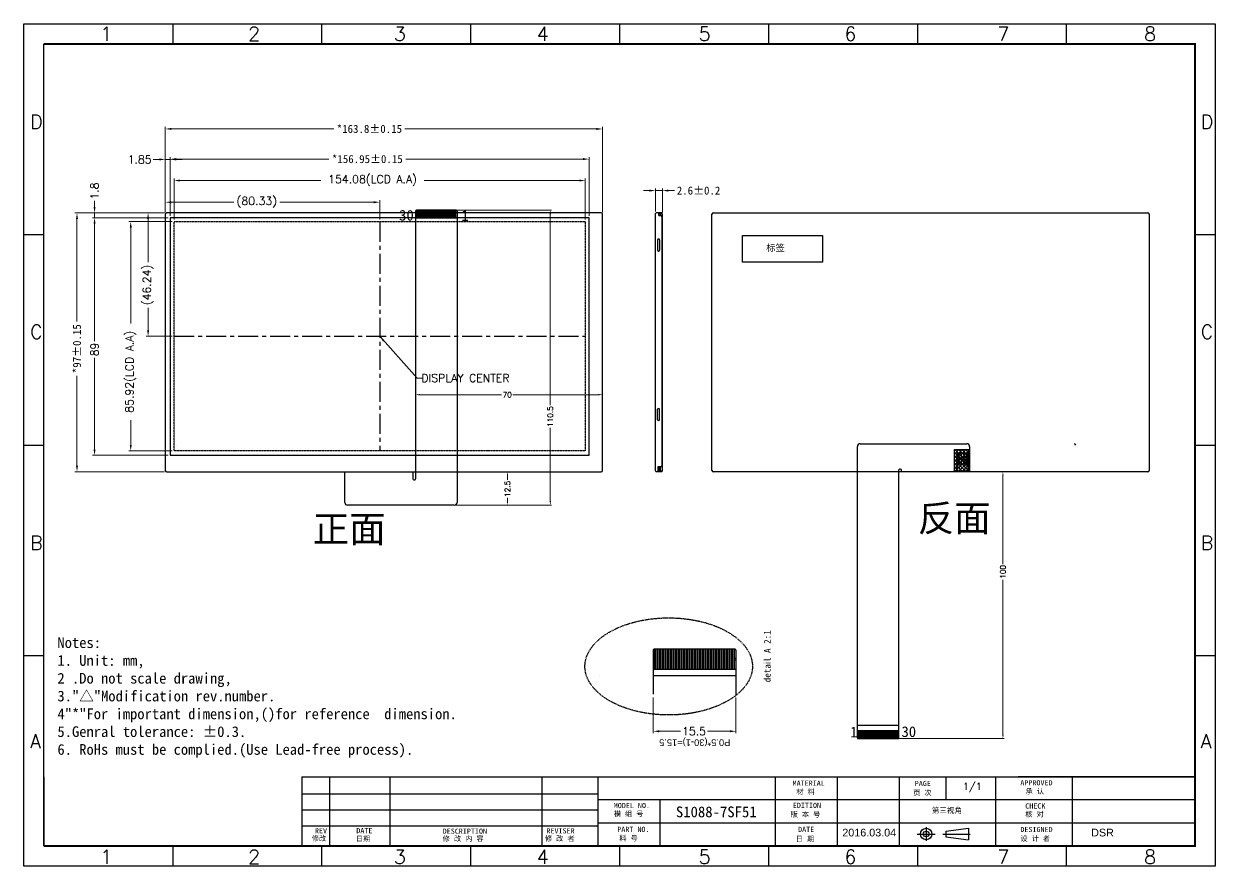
# Model space of a CAD drawing. Header units: millimetres. Extents: x 675 to 1122, y 2225 to 2541.
import ezdxf

# ---------------------------------------------------------------- set-up
doc = ezdxf.new("R2010")
doc.units = ezdxf.units.MM
doc.header["$LTSCALE"] = 0.2
doc.linetypes.add('CENTER', pattern=[2, 1.25, -0.25, 0.25, -0.25])
doc.linetypes.add('DASHED', pattern=[0.75, 0.5, -0.25])
doc.layers.get('0').update_dxf_attribs({"color": 151})
for name, color, linetype in [('DIM', 4, 'Continuous'), ('FPC', 30, 'Continuous'), ('FPC_TOPSOLDER', 42, 'Continuous'), ('LCD', 6, 'Continuous'), ('TK', 7, 'Continuous'), ('上铁框', 201, 'Continuous'), ('下铁框', 171, 'Continuous')]:
    doc.layers.add(name, color=color, linetype=linetype)
doc.styles.add('ROMANC', font='romanc.shx', dxfattribs={"bigfont": 'gbcbig.shx'})
doc.styles.get("Standard").update_dxf_attribs({"font": 'txt', "bigfont": 'gbcbig.shx'})
doc.styles.add('宋体', font='NSimSun.ttf')
doc.dimstyles.new('B', dxfattribs={"dimtxt": 2, "dimasz": 1.5, "dimexe": 0.5, "dimexo": 0.5, "dimgap": 0.5, "dimtad": 0, "dimzin": 9, "dimdsep": 46, "dimtxsty": 'ROMANC', "dimcen": -2.5, "dimclrd": 8, "dimclre": 8, "dimclrt": 256, "dimazin": 0, "dimtfac": 1, "dimtmove": 0, "dimatfit": 3, "dimfxl": 1, "dimlwd": 9, "dimlwe": 9, "dimarcsym": 0})
doc.dimstyles.new('B1.5', dxfattribs={"dimscale": 1.5, "dimtxt": 2, "dimasz": 1.5, "dimexe": 0.5, "dimexo": 0.5, "dimgap": 0.5, "dimtad": 0, "dimzin": 9, "dimdsep": 46, "dimtxsty": 'ROMANC', "dimcen": 0, "dimclrd": 9, "dimclre": 9, "dimclrt": 256, "dimazin": 2, "dimtfac": 1, "dimtmove": 0, "dimatfit": 3, "dimfxl": 1, "dimlwd": 9, "dimlwe": 9, "dimarcsym": 0})

# ---------------------------------------------------------------- blocks, each defined once
blk = doc.blocks.new('*D1')
at = {"layer": 'Defpoints', "color": 0}
for p in [(892.07, 2501.56), (728.27, 2469.6), (892.07, 2469.6)]:
    blk.add_point(p, dxfattribs=at)
at = {"layer": 'DIM', "color": 9, "lineweight": 9}
for p, q in [((728.27, 2470.35), (728.27, 2502.31)), ((730.52, 2501.56), (791.4, 2501.56)), ((889.82, 2501.56), (818.08, 2501.56)), ((892.07, 2470.35), (892.07, 2502.31))]:
    blk.add_line(p, q, dxfattribs=at)
at = {"layer": 'DIM', "color": 9}
for points in [[(730.52, 2501.93), (730.52, 2501.18), (728.27, 2501.56)], [(889.82, 2501.93), (889.82, 2501.18), (892.07, 2501.56)]]:
    blk.add_solid(points, dxfattribs=at)
at = {"layer": 'DIM', "insert": (804.74, 2501.56), "char_height": 3, "attachment_point": 5, "style": '宋体'}
blk.add_mtext('*163.8±0.15', dxfattribs=at)
blk = doc.blocks.new('*D2')
at = {"layer": 'Defpoints', "color": 0}
for p in [(728.77, 2470.1), (695.18, 2373.1), (728.77, 2373.1)]:
    blk.add_point(p, dxfattribs=at)
at = {"layer": 'DIM', "color": 9, "lineweight": 9}
for p, q in [((728.02, 2470.1), (694.43, 2470.1)), ((695.18, 2467.85), (695.18, 2429.36)), ((695.18, 2375.35), (695.18, 2409.08)), ((728.02, 2373.1), (694.43, 2373.1))]:
    blk.add_line(p, q, dxfattribs=at)
at = {"layer": 'DIM', "color": 9}
for points in [[(694.81, 2467.85), (695.56, 2467.85), (695.18, 2470.1)], [(694.81, 2375.35), (695.56, 2375.35), (695.18, 2373.1)]]:
    blk.add_solid(points, dxfattribs=at)
at = {"layer": 'DIM', "insert": (695.18, 2419.22), "char_height": 3, "attachment_point": 5, "rotation": 90, "style": '宋体'}
blk.add_mtext('*97±0.15', dxfattribs=at)
blk = doc.blocks.new('*D3')
at = {"layer": 'Defpoints', "color": 0}
for p in [(887.07, 2490.26), (730.12, 2468.3), (887.07, 2468.3)]:
    blk.add_point(p, dxfattribs=at)
at = {"layer": 'DIM', "color": 9, "lineweight": 9}
for p, q in [((730.12, 2469.05), (730.12, 2491.01)), ((887.07, 2469.05), (887.07, 2491.01)), ((732.37, 2490.26), (789.57, 2490.26)), ((884.82, 2490.26), (818.38, 2490.26))]:
    blk.add_line(p, q, dxfattribs=at)
at = {"layer": 'DIM', "color": 9}
for points in [[(732.37, 2490.64), (732.37, 2489.89), (730.12, 2490.26)], [(884.82, 2490.64), (884.82, 2489.89), (887.07, 2490.26)]]:
    blk.add_solid(points, dxfattribs=at)
at = {"layer": 'DIM', "insert": (803.97, 2490.26), "char_height": 3, "attachment_point": 5, "style": '宋体'}
blk.add_mtext('*156.95±0.15', dxfattribs=at)
blk = doc.blocks.new('*D4')
at = {"layer": 'Defpoints', "color": 0}
for p in [(885.64, 2482.24), (731.56, 2466.82), (885.64, 2466.82)]:
    blk.add_point(p, dxfattribs=at)
at = {"layer": 'DIM', "color": 9, "lineweight": 9}
for p, q in [((731.56, 2467.57), (731.56, 2482.99)), ((733.81, 2482.24), (786.61, 2482.24)), ((883.39, 2482.24), (825.25, 2482.24)), ((885.64, 2467.57), (885.64, 2482.99))]:
    blk.add_line(p, q, dxfattribs=at)
at = {"layer": 'DIM', "color": 9}
for points in [[(733.81, 2482.61), (733.81, 2481.86), (731.56, 2482.24)], [(883.39, 2482.61), (883.39, 2481.86), (885.64, 2482.24)]]:
    blk.add_solid(points, dxfattribs=at)
at = {"layer": 'DIM', "insert": (805.93, 2482.24), "char_height": 3, "attachment_point": 5, "style": 'ROMANC'}
blk.add_mtext('154.08(LCD A.A)', dxfattribs=at)
blk = doc.blocks.new('*D5')
at = {"layer": 'Defpoints', "color": 0}
for p in [(731.56, 2466.82), (715.32, 2380.9), (731.56, 2380.9)]:
    blk.add_point(p, dxfattribs=at)
at = {"layer": 'DIM', "color": 9, "lineweight": 9}
for p, q in [((730.81, 2466.82), (714.57, 2466.82)), ((715.32, 2464.57), (715.32, 2428.68)), ((715.32, 2383.15), (715.32, 2392.47)), ((730.81, 2380.9), (714.57, 2380.9))]:
    blk.add_line(p, q, dxfattribs=at)
at = {"layer": 'DIM', "color": 9}
for points in [[(714.95, 2464.57), (715.7, 2464.57), (715.32, 2466.82)], [(714.95, 2383.15), (715.7, 2383.15), (715.32, 2380.9)]]:
    blk.add_solid(points, dxfattribs=at)
at = {"layer": 'DIM', "insert": (715.32, 2410.58), "char_height": 3, "attachment_point": 5, "rotation": 90, "style": 'ROMANC'}
blk.add_mtext('85.92(LCD A.A)', dxfattribs=at)
blk = doc.blocks.new('*D6')
at = {"layer": 'Defpoints', "color": 0}
for p in [(728.27, 2490.13), (728.27, 2469.6), (730.12, 2468.3)]:
    blk.add_point(p, dxfattribs=at)
at = {"layer": 'DIM', "color": 9, "lineweight": 9}
for p, q in [((726.02, 2490.13), (723.77, 2490.13)), ((728.27, 2470.35), (728.27, 2490.88)), ((730.12, 2490.13), (728.27, 2490.13)), ((730.12, 2469.05), (730.12, 2490.88)), ((732.37, 2490.13), (734.62, 2490.13))]:
    blk.add_line(p, q, dxfattribs=at)
at = {"layer": 'DIM', "color": 9}
for points in [[(726.02, 2490.51), (726.02, 2489.76), (728.27, 2490.13)], [(732.37, 2490.51), (732.37, 2489.76), (730.12, 2490.13)]]:
    blk.add_solid(points, dxfattribs=at)
at = {"layer": 'DIM', "insert": (718.66, 2490.13), "char_height": 3, "attachment_point": 5, "style": 'ROMANC'}
blk.add_mtext('1.85', dxfattribs=at)
blk = doc.blocks.new('*D7')
at = {"layer": 'Defpoints', "color": 0}
for p in [(730.12, 2468.3), (701.76, 2379.3), (730.12, 2379.3)]:
    blk.add_point(p, dxfattribs=at)
at = {"layer": 'DIM', "color": 9, "lineweight": 9}
for p, q in [((729.37, 2468.3), (701.01, 2468.3)), ((701.76, 2466.05), (701.76, 2422.09)), ((701.76, 2381.55), (701.76, 2415.74)), ((729.37, 2379.3), (701.01, 2379.3))]:
    blk.add_line(p, q, dxfattribs=at)
at = {"layer": 'DIM', "color": 9}
for points in [[(701.38, 2466.05), (702.13, 2466.05), (701.76, 2468.3)], [(701.38, 2381.55), (702.13, 2381.55), (701.76, 2379.3)]]:
    blk.add_solid(points, dxfattribs=at)
at = {"layer": 'DIM', "insert": (701.76, 2418.92), "char_height": 3, "attachment_point": 5, "rotation": 90, "style": 'ROMANC'}
blk.add_mtext('89', dxfattribs=at)
blk = doc.blocks.new('*D8')
at = {"layer": 'Defpoints', "color": 0}
for p in [(701.76, 2470.1), (728.77, 2470.1), (730.12, 2468.3)]:
    blk.add_point(p, dxfattribs=at)
at = {"layer": 'DIM', "color": 9, "lineweight": 9}
for p, q in [((701.76, 2472.35), (701.76, 2474.6)), ((728.02, 2470.1), (701.01, 2470.1)), ((701.76, 2468.3), (701.76, 2470.1)), ((729.37, 2468.3), (701.01, 2468.3)), ((701.76, 2466.05), (701.76, 2463.8))]:
    blk.add_line(p, q, dxfattribs=at)
at = {"layer": 'DIM', "color": 9}
for points in [[(701.39, 2472.35), (702.14, 2472.35), (701.76, 2470.1)], [(701.39, 2466.05), (702.14, 2466.05), (701.76, 2468.3)]]:
    blk.add_solid(points, dxfattribs=at)
at = {"layer": 'DIM', "insert": (701.76, 2478.28), "char_height": 3, "attachment_point": 5, "rotation": 90, "style": 'ROMANC'}
blk.add_mtext('1.8', dxfattribs=at)
blk = doc.blocks.new('*D9')
at = {"layer": 'Defpoints', "color": 0}
for p in [(728.27, 2474.1), (728.27, 2469.6), (808.6, 2466.82)]:
    blk.add_point(p, dxfattribs=at)
at = {"layer": 'DIM', "color": 9, "lineweight": 9}
for p, q in [((728.27, 2470.35), (728.27, 2474.85)), ((730.52, 2474.1), (753.95, 2474.1)), ((806.35, 2474.1), (771.16, 2474.1)), ((808.6, 2467.57), (808.6, 2474.85))]:
    blk.add_line(p, q, dxfattribs=at)
at = {"layer": 'DIM', "color": 9}
for points in [[(730.52, 2474.47), (730.52, 2473.72), (728.27, 2474.1)], [(806.35, 2474.47), (806.35, 2473.72), (808.6, 2474.1)]]:
    blk.add_solid(points, dxfattribs=at)
at = {"layer": 'DIM', "insert": (762.56, 2474.1), "char_height": 3, "attachment_point": 5, "style": 'ROMANC'}
blk.add_mtext('(80.33)', dxfattribs=at)
blk = doc.blocks.new('*D10')
at = {"layer": 'Defpoints', "color": 0}
for p in [(721.82, 2470.1), (728.77, 2470.1), (731.56, 2423.86)]:
    blk.add_point(p, dxfattribs=at)
at = {"layer": 'DIM', "color": 9, "lineweight": 9}
for p, q in [((728.02, 2470.1), (721.07, 2470.1)), ((721.82, 2467.85), (721.82, 2451.69)), ((721.82, 2426.11), (721.82, 2434.48)), ((730.81, 2423.86), (721.07, 2423.86))]:
    blk.add_line(p, q, dxfattribs=at)
at = {"layer": 'DIM', "color": 9}
for points in [[(721.45, 2467.85), (722.2, 2467.85), (721.82, 2470.1)], [(721.45, 2426.11), (722.2, 2426.11), (721.82, 2423.86)]]:
    blk.add_solid(points, dxfattribs=at)
at = {"layer": 'DIM', "insert": (721.82, 2443.08), "char_height": 3, "attachment_point": 5, "rotation": 90, "style": 'ROMANC'}
blk.add_mtext('(46.24)', dxfattribs=at)
blk = doc.blocks.new('*D11')
at = {"layer": 'Defpoints', "color": 0}
for p in [(911.1, 2289.32), (942.1, 2289.32), (911.1, 2275.86)]:
    blk.add_point(p, dxfattribs=at)
at = {"layer": 'DIM', "color": 9, "lineweight": 9}
for p, q in [((911.1, 2288.57), (911.1, 2275.11)), ((942.1, 2288.57), (942.1, 2275.11)), ((913.35, 2275.86), (921.28, 2275.86)), ((939.85, 2275.86), (931.49, 2275.86))]:
    blk.add_line(p, q, dxfattribs=at)
at = {"layer": 'DIM', "color": 9}
for points in [[(913.35, 2276.23), (913.35, 2275.48), (911.1, 2275.86)], [(939.85, 2276.23), (939.85, 2275.48), (942.1, 2275.86)]]:
    blk.add_solid(points, dxfattribs=at)
at = {"layer": 'DIM', "insert": (926.38, 2275.86), "char_height": 3, "attachment_point": 5, "style": 'ROMANC'}
blk.add_mtext('15.5', dxfattribs=at)
blk = doc.blocks.new('*D12')
at = {"layer": 'Defpoints', "color": 0}
for p in [(914.54, 2478.46), (911.94, 2469.85), (914.54, 2469.49)]:
    blk.add_point(p, dxfattribs=at)
at = {"layer": 'DIM', "color": 9, "lineweight": 9}
for p, q in [((909.69, 2478.46), (907.44, 2478.46)), ((911.94, 2470.6), (911.94, 2479.21)), ((911.94, 2478.46), (914.54, 2478.46)), ((914.54, 2470.24), (914.54, 2479.21)), ((916.79, 2478.46), (919.04, 2478.46))]:
    blk.add_line(p, q, dxfattribs=at)
at = {"layer": 'DIM', "color": 9}
for points in [[(909.69, 2478.83), (909.69, 2478.08), (911.94, 2478.46)], [(916.79, 2478.83), (916.79, 2478.08), (914.54, 2478.46)]]:
    blk.add_solid(points, dxfattribs=at)
at = {"layer": 'DIM', "insert": (928.08, 2478.46), "char_height": 3, "attachment_point": 5, "style": '宋体'}
blk.add_mtext('2.6±0.2', dxfattribs=at)
blk = doc.blocks.new('*D13')
at = {"layer": 'Defpoints', "color": 0}
for p in [(1042.13, 2373.1), (1045.2, 2373.1), (999.51, 2273.1)]:
    blk.add_point(p, dxfattribs=at)
at = {"layer": 'DIM', "color": 8, "lineweight": 9}
for p, q in [((1044.7, 2373.1), (1041.63, 2373.1)), ((1042.13, 2371.6), (1042.13, 2338.51)), ((1042.13, 2274.6), (1042.13, 2332.66)), ((1000.01, 2273.1), (1042.63, 2273.1))]:
    blk.add_line(p, q, dxfattribs=at)
at = {"layer": 'DIM', "color": 8}
for points in [[(1041.88, 2371.6), (1042.38, 2371.6), (1042.13, 2373.1)], [(1041.88, 2274.6), (1042.38, 2274.6), (1042.13, 2273.1)]]:
    blk.add_solid(points, dxfattribs=at)
at = {"layer": 'DIM', "insert": (1042.13, 2335.58), "char_height": 2, "attachment_point": 5, "rotation": 90, "style": 'ROMANC'}
blk.add_mtext('100', dxfattribs=at)
blk = doc.blocks.new('*D14')
at = {"layer": 'Defpoints', "color": 0}
for p in [(837.17, 2471.1), (833, 2360.6), (872.53, 2360.6)]:
    blk.add_point(p, dxfattribs=at)
at = {"layer": 'DIM', "color": 8, "lineweight": 9}
for p, q in [((837.67, 2471.1), (873.03, 2471.1)), ((872.53, 2469.6), (872.53, 2398.01)), ((872.53, 2362.1), (872.53, 2389.58)), ((833.5, 2360.6), (873.03, 2360.6))]:
    blk.add_line(p, q, dxfattribs=at)
at = {"layer": 'DIM', "color": 8}
for points in [[(872.28, 2469.6), (872.78, 2469.6), (872.53, 2471.1)], [(872.28, 2362.1), (872.78, 2362.1), (872.53, 2360.6)]]:
    blk.add_solid(points, dxfattribs=at)
at = {"layer": 'DIM', "insert": (872.53, 2393.79), "char_height": 2, "attachment_point": 5, "rotation": 90, "style": 'ROMANC'}
blk.add_mtext('110.5', dxfattribs=at)
blk = doc.blocks.new('*D15')
at = {"layer": 'Defpoints', "color": 0}
for p in [(850.27, 2373.1), (850.27, 2360.6), (856.48, 2360.6)]:
    blk.add_point(p, dxfattribs=at)
at = {"layer": 'DIM', "color": 8, "lineweight": 9}
for p, q in [((850.77, 2373.1), (856.98, 2373.1)), ((856.48, 2371.6), (856.48, 2370.11)), ((856.48, 2362.1), (856.48, 2363.3)), ((850.77, 2360.6), (856.98, 2360.6))]:
    blk.add_line(p, q, dxfattribs=at)
at = {"layer": 'DIM', "color": 8}
for points in [[(856.23, 2371.6), (856.73, 2371.6), (856.48, 2373.1)], [(856.23, 2362.1), (856.73, 2362.1), (856.48, 2360.6)]]:
    blk.add_solid(points, dxfattribs=at)
at = {"layer": 'DIM', "insert": (856.48, 2366.7), "char_height": 2, "attachment_point": 5, "rotation": 90, "style": 'ROMANC'}
blk.add_mtext('12.5', dxfattribs=at)
blk = doc.blocks.new('*D16')
at = {"layer": 'Defpoints', "color": 0}
for p in [(892.07, 2401.98), (892.07, 2395.47), (822.07, 2388.45)]:
    blk.add_point(p, dxfattribs=at)
at = {"layer": 'DIM', "color": 8, "lineweight": 9}
for p, q in [((822.07, 2388.95), (822.07, 2402.48)), ((823.57, 2401.98), (854.29, 2401.98)), ((890.57, 2401.98), (858.53, 2401.98)), ((892.07, 2395.97), (892.07, 2402.48))]:
    blk.add_line(p, q, dxfattribs=at)
at = {"layer": 'DIM', "color": 8}
for points in [[(823.57, 2402.23), (823.57, 2401.73), (822.07, 2401.98)], [(890.57, 2402.23), (890.57, 2401.73), (892.07, 2401.98)]]:
    blk.add_solid(points, dxfattribs=at)
at = {"layer": 'DIM', "insert": (856.41, 2401.98), "char_height": 2, "attachment_point": 5, "style": 'ROMANC'}
blk.add_mtext('70', dxfattribs=at)

msp = doc.modelspace()

# ---------------------------------------------------------------- hatches: boundary and pattern name
at = {"layer": 'FPC'}
h = msp.add_hatch(dxfattribs=at)
h.set_pattern_fill('ANSI37', color=0, scale=0.3, style=0)
h.set_pattern_definition([(315, (-6375.7687, -3107.1453), (-0.67351921, -0.67351921), []), (225, (-6375.7687, -3107.1453), (-0.67351921, 0.67351921), [])])
h.paths.add_polyline_path([(1023.805, 2373.343), (1029.626, 2373.343), (1029.626, 2381.343), (1023.805, 2381.343)])

# ---------------------------------------------------------------- linework, layer by layer
at = {"color": 1, "linetype": 'CENTER', "ltscale": 30}
for p, q in [((808.596, 2466.819), (808.596, 2380.899)), ((731.556, 2423.859), (885.636, 2423.859))]:
    msp.add_line(p, q, dxfattribs=at)
at = {"color": 0}
for p, q in [((944.576, 2461.678), (974.576, 2461.678)), ((944.576, 2451.678), (944.576, 2461.678)), ((974.576, 2461.678), (974.576, 2451.678)), ((974.576, 2451.678), (944.576, 2451.678))]:
    msp.add_line(p, q, dxfattribs=at)
at = {"color": 5, "linetype": 'DASHED'}
msp.add_lwpolyline([(731.556, 2466.819), (885.636, 2466.819), (885.636, 2380.899), (731.556, 2380.899)], close=True, dxfattribs=at)
at = {"layer": 'DIM', "color": 5}
for centre, start, end in [((821.371, 2370.399), 180, 270), ((821.771, 2370.399), 270, 360)]:
    msp.add_arc(centre, 0.3, start, end, dxfattribs=at)
at = {"layer": 'FPC', "color": 0}
for p, q in [((822.071, 2470.799), (822.071, 2370.399)), ((837.271, 2471.099), (822.371, 2471.099)), ((822.471, 2468.099), (822.471, 2471.099)), ((822.671, 2468.099), (822.671, 2471.099)), ((822.971, 2468.099), (822.971, 2471.099)), ((823.171, 2468.099), (823.171, 2471.099)), ((823.471, 2468.099), (823.471, 2471.099)), ((823.671, 2468.099), (823.671, 2471.099)), ((823.971, 2468.099), (823.971, 2471.099)), ((824.171, 2468.099), (824.171, 2471.099)), ((824.471, 2468.099), (824.471, 2471.099)), ((824.671, 2468.099), (824.671, 2471.099)), ((824.971, 2468.099), (824.971, 2471.099)), ((825.171, 2468.099), (825.171, 2471.099)), ((825.471, 2468.099), (825.471, 2471.099)), ((825.671, 2468.099), (825.671, 2471.099)), ((825.971, 2468.099), (825.971, 2471.099)), ((826.171, 2468.099), (826.171, 2471.099)), ((826.471, 2468.099), (826.471, 2471.099)), ((826.671, 2468.099), (826.671, 2471.099)), ((826.971, 2468.099), (826.971, 2471.099)), ((827.171, 2468.099), (827.171, 2471.099)), ((827.471, 2468.099), (827.471, 2471.099)), ((827.671, 2468.099), (827.671, 2471.099)), ((827.971, 2468.099), (827.971, 2471.099)), ((828.171, 2468.099), (828.171, 2471.099)), ((828.471, 2468.099), (828.471, 2471.099)), ((828.671, 2468.099), (828.671, 2471.099)), ((828.971, 2468.099), (828.971, 2471.099)), ((829.171, 2468.099), (829.171, 2471.099)), ((829.471, 2468.099), (829.471, 2471.099)), ((829.671, 2468.099), (829.671, 2471.099)), ((829.971, 2468.099), (829.971, 2471.099)), ((830.171, 2468.099), (830.171, 2471.099)), ((830.471, 2468.099), (830.471, 2471.099)), ((830.671, 2468.099), (830.671, 2471.099)), ((830.971, 2468.099), (830.971, 2471.099)), ((831.171, 2468.099), (831.171, 2471.099)), ((831.471, 2468.099), (831.471, 2471.099)), ((831.671, 2468.099), (831.671, 2471.099)), ((831.971, 2468.099), (831.971, 2471.099)), ((832.171, 2468.099), (832.171, 2471.099)), ((832.471, 2468.099), (832.471, 2471.099)), ((832.671, 2468.099), (832.671, 2471.099)), ((832.971, 2468.099), (832.971, 2471.099)), ((833.171, 2468.099), (833.171, 2471.099)), ((833.471, 2468.099), (833.471, 2471.099)), ((833.671, 2468.099), (833.671, 2471.099)), ((833.971, 2468.099), (833.971, 2471.099)), ((834.171, 2468.099), (834.171, 2471.099)), ((834.471, 2468.099), (834.471, 2471.099)), ((834.671, 2468.099), (834.671, 2471.099)), ((834.971, 2468.099), (834.971, 2471.099)), ((835.171, 2468.099), (835.171, 2471.099)), ((835.471, 2468.099), (835.471, 2471.099)), ((835.671, 2468.099), (835.671, 2471.099)), ((835.971, 2468.099), (835.971, 2471.099)), ((836.171, 2468.099), (836.171, 2471.099)), ((836.471, 2468.099), (836.471, 2471.099)), ((836.671, 2468.099), (836.671, 2471.099)), ((836.971, 2468.099), (836.971, 2471.099)), ((837.171, 2468.099), (837.171, 2471.099)), ((837.571, 2470.799), (837.571, 2361.599)), ((837.571, 2468.099), (822.071, 2468.099)), ((987.604, 2273.399), (987.604, 2382.599)), ((988.604, 2383.599), (1028.626, 2383.599)), ((1024.896, 2379.799), (1024.896, 2373.099)), ((1025.796, 2380.099), (1025.196, 2380.099)), ((1026.496, 2380.099), (1025.496, 2380.099)), ((1025.496, 2380.099), (1025.496, 2375.599)), ((1027.796, 2380.099), (1026.196, 2380.099)), ((1026.496, 2380.099), (1027.496, 2380.099)), ((1026.496, 2380.099), (1026.496, 2375.599)), ((1028.496, 2380.099), (1027.496, 2380.099)), ((1027.496, 2380.099), (1027.496, 2375.599)), ((1028.796, 2380.099), (1028.196, 2380.099)), ((1028.496, 2380.099), (1028.496, 2375.599)), ((1029.096, 2373.099), (1029.096, 2379.799)), ((1029.626, 2382.599), (1029.626, 2373.099)), ((1026.496, 2375.599), (1025.496, 2375.599)), ((1028.496, 2375.599), (1027.496, 2375.599)), ((795.55, 2361.599), (795.55, 2373.099)), ((821.071, 2373.099), (821.071, 2370.399)), ((1003.104, 2273.399), (1003.104, 2373.799)), ((1003.804, 2374.099), (1003.404, 2374.099)), ((1004.104, 2373.099), (1004.104, 2373.799)), ((836.571, 2360.599), (796.55, 2360.599)), ((987.604, 2278.099), (1003.104, 2278.099)), ((987.604, 2276.099), (1003.104, 2276.099)), ((987.904, 2273.099), (1002.804, 2273.099)), ((987.904, 2273.099), (1002.804, 2273.099)), ((988.004, 2276.099), (988.004, 2273.099)), ((988.204, 2276.099), (988.204, 2273.099)), ((988.504, 2276.099), (988.504, 2273.099)), ((988.704, 2276.099), (988.704, 2273.099)), ((989.004, 2276.099), (989.004, 2273.099)), ((989.204, 2276.099), (989.204, 2273.099)), ((989.504, 2276.099), (989.504, 2273.099)), ((989.704, 2276.099), (989.704, 2273.099)), ((990.004, 2276.099), (990.004, 2273.099)), ((990.204, 2276.099), (990.204, 2273.099)), ((990.504, 2276.099), (990.504, 2273.099)), ((990.704, 2276.099), (990.704, 2273.099)), ((991.004, 2276.099), (991.004, 2273.099)), ((991.204, 2276.099), (991.204, 2273.099)), ((991.504, 2276.099), (991.504, 2273.099)), ((991.704, 2276.099), (991.704, 2273.099)), ((992.004, 2276.099), (992.004, 2273.099)), ((992.204, 2276.099), (992.204, 2273.099)), ((992.504, 2276.099), (992.504, 2273.099)), ((992.704, 2276.099), (992.704, 2273.099)), ((993.004, 2276.099), (993.004, 2273.099)), ((993.204, 2276.099), (993.204, 2273.099)), ((993.504, 2276.099), (993.504, 2273.099)), ((993.704, 2276.099), (993.704, 2273.099)), ((994.004, 2276.099), (994.004, 2273.099)), ((994.204, 2276.099), (994.204, 2273.099)), ((994.504, 2276.099), (994.504, 2273.099)), ((994.704, 2276.099), (994.704, 2273.099)), ((995.004, 2276.099), (995.004, 2273.099)), ((995.204, 2276.099), (995.204, 2273.099)), ((995.504, 2276.099), (995.504, 2273.099)), ((995.704, 2276.099), (995.704, 2273.099)), ((996.004, 2276.099), (996.004, 2273.099)), ((996.204, 2276.099), (996.204, 2273.099)), ((996.504, 2276.099), (996.504, 2273.099)), ((996.704, 2276.099), (996.704, 2273.099)), ((997.004, 2276.099), (997.004, 2273.099)), ((997.204, 2276.099), (997.204, 2273.099)), ((997.504, 2276.099), (997.504, 2273.099)), ((997.704, 2276.099), (997.704, 2273.099)), ((998.004, 2276.099), (998.004, 2273.099)), ((998.204, 2276.099), (998.204, 2273.099)), ((998.504, 2276.099), (998.504, 2273.099)), ((998.704, 2276.099), (998.704, 2273.099)), ((999.004, 2276.099), (999.004, 2273.099)), ((999.204, 2276.099), (999.204, 2273.099)), ((999.504, 2276.099), (999.504, 2273.099)), ((999.704, 2276.099), (999.704, 2273.099)), ((1000.004, 2276.099), (1000.004, 2273.099)), ((1000.204, 2276.099), (1000.204, 2273.099)), ((1000.504, 2276.099), (1000.504, 2273.099)), ((1000.704, 2276.099), (1000.704, 2273.099)), ((1001.004, 2276.099), (1001.004, 2273.099)), ((1001.204, 2276.099), (1001.204, 2273.099)), ((1001.504, 2276.099), (1001.504, 2273.099)), ((1001.704, 2276.099), (1001.704, 2273.099)), ((1002.004, 2276.099), (1002.004, 2273.099)), ((1002.204, 2276.099), (1002.204, 2273.099)), ((1002.504, 2276.099), (1002.504, 2273.099)), ((1002.704, 2276.099), (1002.704, 2273.099))]:
    msp.add_line(p, q, dxfattribs=at)
msp.add_lwpolyline([(1023.805, 2373.343), (1029.626, 2373.343), (1029.626, 2381.343), (1023.805, 2381.343)], close=True, dxfattribs=at)
for points in [[(1025.496, 2377.78, -0.4082483), (1025.496, 2378.76), (1025.496, 2380.099), (1025.796, 2380.099, 1), (1026.196, 2380.099), (1026.496, 2380.099), (1026.496, 2378.76, -0.4082483), (1026.496, 2377.78), (1026.496, 2376.099, -1), (1025.496, 2376.099)], [(1028.496, 2379.278), (1028.496, 2380.099), (1028.196, 2380.099, -1), (1027.796, 2380.099), (1027.496, 2380.099), (1027.496, 2379.278, 0.4082483), (1027.496, 2378.299), (1027.496, 2376.099, 1), (1028.496, 2376.099), (1028.496, 2378.299, 0.4082483)]]:
    msp.add_lwpolyline(points, format="xyb", close=True, dxfattribs=at)
msp.add_lwpolyline([(1029.096, 2378.699), (1028.996, 2378.699, 0.4142136), (1028.496, 2378.199, -0.4142136), (1027.996, 2377.699), (1025.996, 2377.699, -0.4142136), (1025.496, 2378.199, 0.4142136), (1024.996, 2378.699), (1024.896, 2378.699)], format="xyb", dxfattribs=at)
for centre in [(1025.996, 2378.27), (1025.996, 2376.393), (1027.996, 2378.788), (1027.996, 2376.411)]:
    msp.add_circle(centre, 0.15, dxfattribs=at)
for centre, radius, start, end in [((822.371, 2470.799), 0.3, 90, 180), ((837.271, 2470.799), 0.3, 0, 90), ((988.604, 2382.599), 1, 90, 180), ((1025.196, 2379.799), 0.3, 90, 180), ((1025.996, 2380.099), 0.2, 180, 0), ((1027.996, 2380.099), 0.2, 180, 0), ((1028.626, 2382.599), 1, 0, 90), ((1028.796, 2379.799), 0.3, 0, 90), ((1029.626, 2381.338), 0.00318, 0, 180), ((1029.626, 2381.338), 0.00318, 0, 180), ((1029.626, 2381.338), 0.00318, 0, 180), ((1029.626, 2381.338), 0.00318, 180, 0), ((1029.626, 2381.338), 0.00318, 180, 0), ((1029.626, 2381.338), 0.00318, 180, 0), ((1068.904, 2383.099), 0.5, 0, 90), ((1003.404, 2373.799), 0.3, 90, 180), ((1003.804, 2373.799), 0.3, 0, 90), ((1029.626, 2373.102), 0.00318, 0, 180), ((1029.626, 2373.102), 0.00318, 0, 180), ((1029.626, 2373.102), 0.00318, 0, 180), ((1029.626, 2373.102), 0.00318, 0, 180), ((1029.626, 2373.102), 0.00318, 0, 180), ((1029.626, 2373.102), 0.00318, 0, 180), ((1029.626, 2373.102), 0.00318, 180, 0), ((1029.626, 2373.102), 0.00318, 180, 0), ((1029.626, 2373.102), 0.00318, 180, 0), ((1029.626, 2373.102), 0.00318, 180, 0), ((1029.626, 2373.102), 0.00318, 180, 0), ((1029.626, 2373.102), 0.00318, 180, 0), ((795.55, 2366.097), 0.00318, 0, 180), ((795.55, 2366.097), 0.00318, 0, 180), ((795.55, 2366.097), 0.00318, 0, 180), ((795.55, 2366.097), 0.00318, 180, 0), ((795.55, 2366.097), 0.00318, 180, 0), ((795.55, 2366.097), 0.00318, 180, 0), ((796.55, 2361.599), 1, 180, 270), ((836.571, 2361.599), 1, 270, 360), ((987.904, 2273.399), 0.3, 180, 270), ((1002.804, 2273.399), 0.3, 270, 0)]:
    msp.add_arc(centre, radius, start, end, dxfattribs=at)
at = {"layer": 'FPC_TOPSOLDER', "color": 0}
for p, q in [((913.24, 2469.799), (913.64, 2469.799)), ((913.24, 2469.499), (913.34, 2469.499)), ((913.34, 2469.099), (913.34, 2469.499)), ((913.64, 2469.549), (913.64, 2469.799)), ((913.94, 2469.549), (913.64, 2469.549)), ((913.34, 2375.076), (913.34, 2373.699)), ((912.94, 2373.699), (913.34, 2373.699)), ((913.84, 2373.649), (912.94, 2373.649)), ((912.94, 2373.399), (913.64, 2373.399)), ((913.64, 2373.399), (912.94, 2373.399)), ((913.64, 2373.399), (913.64, 2373.649))]:
    msp.add_line(p, q, dxfattribs=at)
at = {"layer": 'LCD'}
for p, q in [((911.099, 2306.241), (911.099, 2289.792)), ((911.399, 2306.641), (911.399, 2299.041)), ((941.699, 2306.641), (911.399, 2306.641)), ((941.699, 2306.641), (911.399, 2306.641)), ((911.799, 2306.641), (911.799, 2299.041)), ((912.399, 2306.641), (912.399, 2299.041)), ((912.799, 2306.641), (912.799, 2299.041)), ((913.399, 2306.641), (913.399, 2299.041)), ((913.799, 2306.641), (913.799, 2299.041)), ((914.399, 2306.641), (914.399, 2299.041)), ((914.799, 2306.641), (914.799, 2299.041)), ((915.399, 2306.641), (915.399, 2299.041)), ((915.799, 2306.641), (915.799, 2299.041)), ((916.399, 2306.641), (916.399, 2299.041)), ((916.799, 2306.641), (916.799, 2299.041)), ((917.399, 2306.641), (917.399, 2299.041)), ((917.799, 2306.641), (917.799, 2299.041)), ((918.399, 2306.641), (918.399, 2299.041)), ((918.799, 2306.641), (918.799, 2299.041)), ((919.399, 2306.641), (919.399, 2299.041)), ((919.799, 2306.641), (919.799, 2299.041)), ((920.399, 2306.641), (920.399, 2299.041)), ((920.799, 2306.641), (920.799, 2299.041)), ((921.399, 2306.641), (921.399, 2299.041)), ((921.799, 2306.641), (921.799, 2299.041)), ((922.399, 2306.641), (922.399, 2299.041)), ((922.799, 2306.641), (922.799, 2299.041)), ((923.399, 2306.641), (923.399, 2299.041)), ((923.799, 2306.641), (923.799, 2299.041)), ((924.399, 2306.641), (924.399, 2299.041)), ((924.799, 2306.641), (924.799, 2299.041)), ((925.399, 2306.641), (925.399, 2299.041)), ((925.799, 2306.641), (925.799, 2299.041)), ((926.399, 2306.641), (926.399, 2299.041)), ((926.799, 2306.641), (926.799, 2299.041)), ((927.399, 2306.641), (927.399, 2299.041)), ((927.799, 2306.641), (927.799, 2299.041)), ((928.399, 2306.641), (928.399, 2299.041)), ((928.799, 2306.641), (928.799, 2299.041)), ((929.399, 2306.641), (929.399, 2299.041)), ((929.799, 2306.641), (929.799, 2299.041)), ((930.399, 2306.641), (930.399, 2299.041)), ((930.799, 2306.641), (930.799, 2299.041)), ((931.399, 2306.641), (931.399, 2299.041)), ((931.799, 2306.641), (931.799, 2299.041)), ((932.399, 2306.641), (932.399, 2299.041)), ((932.799, 2306.641), (932.799, 2299.041)), ((933.399, 2306.641), (933.399, 2299.041)), ((933.799, 2306.641), (933.799, 2299.041)), ((934.399, 2306.641), (934.399, 2299.041)), ((934.799, 2306.641), (934.799, 2299.041)), ((935.399, 2306.641), (935.399, 2299.041)), ((935.799, 2306.641), (935.799, 2299.041)), ((936.399, 2306.641), (936.399, 2299.041)), ((936.799, 2306.641), (936.799, 2299.041)), ((937.399, 2306.641), (937.399, 2299.041)), ((937.799, 2306.641), (937.799, 2299.041)), ((938.399, 2306.641), (938.399, 2299.041)), ((938.799, 2306.641), (938.799, 2299.041)), ((939.399, 2306.641), (939.399, 2299.041)), ((939.799, 2306.641), (939.799, 2299.041)), ((940.399, 2306.641), (940.399, 2299.041)), ((940.799, 2306.641), (940.799, 2299.041)), ((941.399, 2306.641), (941.399, 2299.041)), ((942.099, 2306.241), (942.099, 2289.316)), ((942.099, 2299.041), (911.099, 2299.041)), ((942.099, 2303.141), (941.399, 2303.141)), ((941.399, 2303.141), (941.399, 2302.541)), ((942.099, 2302.541), (941.399, 2302.541)), ((942.099, 2303.141), (942.099, 2302.541)), ((942.099, 2296.641), (911.099, 2296.641)), ((942.099, 2296.641), (911.099, 2296.641)), ((942.099, 2296.641), (911.099, 2296.641)), ((942.099, 2295.435), (942.099, 2289.316))]:
    msp.add_line(p, q, dxfattribs=at)
for centre, radius, start, end in [((911.499, 2306.241), 0.4, 90.0001, 180.00019), ((911.499, 2306.241), 0.4, 90.0001, 180.00019), ((941.699, 2306.241), 0.4, 359.99996, 90.00004), ((941.699, 2306.241), 0.4, 359.99996, 90.00004), ((941.399, 2303.141), 0.00635, 0, 180), ((941.399, 2303.141), 0.00635, 0, 180), ((941.399, 2303.141), 0.00635, 180, 0), ((941.399, 2303.141), 0.00635, 180, 0), ((941.399, 2302.541), 0.00635, 0, 180), ((941.399, 2302.541), 0.00635, 0, 180), ((941.399, 2302.541), 0.00635, 180, 0), ((941.399, 2302.541), 0.00635, 180, 0), ((942.099, 2303.141), 0.00635, 0, 180), ((942.099, 2303.141), 0.00635, 0, 180), ((942.099, 2303.141), 0.00635, 180, 0), ((942.099, 2303.141), 0.00635, 180, 0), ((942.099, 2302.541), 0.00635, 0, 180), ((942.099, 2302.541), 0.00635, 0, 180), ((942.099, 2302.541), 0.00635, 180, 0), ((942.099, 2302.541), 0.00635, 180, 0), ((891.099, 2296.641), 0.00635, 0, 180), ((891.099, 2296.641), 0.00635, 0, 180), ((891.099, 2296.641), 0.00635, 0, 180), ((891.099, 2296.641), 0.00635, 180, 0), ((891.099, 2296.641), 0.00635, 180, 0), ((891.099, 2296.641), 0.00635, 180, 0), ((942.099, 2296.641), 0.00635, 0, 180), ((942.099, 2296.641), 0.00635, 0, 180), ((942.099, 2296.641), 0.00635, 0, 180), ((942.099, 2296.641), 0.00635, 180, 0), ((942.099, 2296.641), 0.00635, 180, 0), ((942.099, 2296.641), 0.00635, 180, 0), ((942.099, 2295.435), 0.00635, 0, 180), ((942.099, 2295.435), 0.00635, 180, 0)]:
    msp.add_arc(centre, radius, start, end, dxfattribs=at)
at = {"layer": 'LCD', "color": 1, "linetype": 'CENTER'}
msp.add_ellipse((916.893, 2300.163), major_axis=(-31.388, 0), ratio=0.5799026, dxfattribs=at)
at = {"layer": 'TK', "color": 0}
for p, q in [((675.258, 2540.952), (1121.661, 2540.952)), ((675.258, 2225.314), (675.258, 2540.952)), ((731.059, 2540.952), (731.059, 2533.437)), ((786.859, 2540.952), (786.859, 2533.437)), ((842.659, 2540.952), (842.659, 2533.437)), ((898.46, 2540.952), (898.46, 2533.437)), ((954.26, 2540.952), (954.26, 2533.437)), ((1010.061, 2540.952), (1010.061, 2533.437)), ((1065.861, 2540.952), (1065.861, 2533.437)), ((1121.661, 2540.952), (1121.661, 2225.314)), ((682.774, 2533.437), (1114.146, 2533.437)), ((682.774, 2232.829), (682.774, 2533.437)), ((1114.146, 2533.437), (1114.146, 2503.376)), ((1114.146, 2533.437), (1114.146, 2232.829)), ((675.258, 2462.043), (682.774, 2462.043)), ((1114.146, 2462.043), (1121.661, 2462.043)), ((675.258, 2383.133), (682.774, 2383.133)), ((1114.146, 2383.133), (1121.661, 2383.133)), ((1114.146, 2308.861), (1114.146, 2335.344)), ((675.258, 2304.224), (682.774, 2304.224)), ((1114.146, 2304.224), (1121.661, 2304.224)), ((682.774, 2258.802), (682.774, 2232.829)), ((779.456, 2258.802), (779.456, 2232.829)), ((779.456, 2258.802), (890.398, 2258.802)), ((789.759, 2258.802), (789.759, 2232.829)), ((812.436, 2258.802), (812.436, 2232.829)), ((869.326, 2258.802), (869.326, 2232.829)), ((890.398, 2258.802), (890.398, 2232.891)), ((956.758, 2258.802), (956.758, 2232.891)), ((979.981, 2258.802), (979.981, 2232.891)), ((1003.204, 2258.802), (1003.204, 2232.891)), ((1020.722, 2258.802), (1020.722, 2250.144)), ((1039.407, 2258.802), (1039.407, 2232.829)), ((1039.407, 2258.802), (1039.407, 2241.487)), ((1114.146, 2258.802), (1047.813, 2258.802)), ((1068.086, 2258.802), (1068.086, 2232.829)), ((1114.146, 2258.802), (1114.146, 2232.829)), ((1114.146, 2258.802), (1114.146, 2232.829)), ((779.456, 2253.717), (779.456, 2232.829)), ((779.456, 2252.443), (890.398, 2252.443)), ((913.621, 2250.144), (913.621, 2232.891)), ((1114.146, 2250.144), (1047.813, 2250.144)), ((779.456, 2246.422), (890.398, 2246.422)), ((1047.813, 2241.487), (890.398, 2241.487)), ((1114.146, 2241.487), (1047.813, 2241.487)), ((779.456, 2240.4), (890.398, 2240.4)), ((1009.974, 2237.363), (1016.754, 2237.363)), ((1013.364, 2239.966), (1013.364, 2234.76)), ((1019.575, 2237.363), (1029.826, 2237.363)), ((1020.791, 2238.439), (1029.231, 2239.516)), ((1020.791, 2238.439), (1020.791, 2236.287)), ((1029.231, 2239.516), (1029.231, 2235.21)), ((731.059, 2232.829), (731.059, 2225.314)), ((786.859, 2232.829), (786.859, 2225.314)), ((842.659, 2232.829), (842.659, 2225.314)), ((898.46, 2232.829), (898.46, 2225.314)), ((954.26, 2232.829), (954.26, 2225.314)), ((1010.061, 2232.829), (1010.061, 2225.314)), ((1020.791, 2236.287), (1029.231, 2235.21)), ((1114.146, 2232.829), (1047.813, 2232.829)), ((1114.146, 2232.829), (1053.857, 2232.829)), ((1065.861, 2232.829), (1065.861, 2225.314)), ((1121.661, 2225.314), (675.258, 2225.314))]:
    msp.add_line(p, q, dxfattribs=at)
at = {"layer": 'TK', "color": 0, "ltscale": 5}
for p in [(1114.146, 2296.485), (1114.146, 2284.774), (1003.204, 2258.802)]:
    msp.add_line(p, (1114.146, 2258.802), dxfattribs=at)
at = {"layer": 'TK'}
for p, q in [((890.398, 2258.802), (1003.204, 2258.802)), ((1047.813, 2250.144), (890.398, 2250.144))]:
    msp.add_line(p, q, dxfattribs=at)
at = {"layer": 'TK', "color": 0, "const_width": 0.752}
msp.add_lwpolyline([(682.774, 2232.829), (1114.146, 2232.829), (1114.146, 2533.437), (682.774, 2533.437)], dxfattribs=at)
at = {"layer": 'TK', "color": 0}
for radius in [2.153, 1.076]:
    msp.add_circle((1013.364, 2237.363), radius, dxfattribs=at)
at = {"layer": '上铁框'}
for p, q in [((728.271, 2469.599), (728.271, 2373.599)), ((891.571, 2470.099), (728.771, 2470.099)), ((892.071, 2373.599), (892.071, 2469.599)), ((911.94, 2373.399), (911.94, 2469.849)), ((914.34, 2470.099), (912.19, 2470.099)), ((913.24, 2469.099), (913.24, 2470.099)), ((914.34, 2469.899), (913.24, 2469.899)), ((913.24, 2469.099), (913.84, 2469.099)), ((914.34, 2469.899), (914.34, 2470.099)), ((933.104, 2373.599), (933.104, 2469.599)), ((933.604, 2470.099), (1096.404, 2470.099)), ((1096.904, 2469.599), (1096.904, 2373.599)), ((887.071, 2468.299), (730.121, 2468.299)), ((730.121, 2468.299), (730.121, 2379.299)), ((887.071, 2379.299), (887.071, 2468.299)), ((914.34, 2468.599), (914.34, 2375.276)), ((730.121, 2379.299), (887.071, 2379.299)), ((912.94, 2375.076), (914.14, 2375.076)), ((912.94, 2373.099), (912.94, 2375.076)), ((728.771, 2373.099), (891.571, 2373.099)), ((914.34, 2373.099), (912.24, 2373.099)), ((914.34, 2373.299), (912.94, 2373.299)), ((914.34, 2373.299), (914.34, 2373.099)), ((914.34, 2373.299), (914.34, 2373.099)), ((1096.404, 2373.099), (933.604, 2373.099)), ((821.371, 2370.099), (821.771, 2370.099))]:
    msp.add_line(p, q, dxfattribs=at)
at = {"layer": '上铁框', "linetype": 'Continuous'}
for p, q in [((912.69, 2459.995), (912.69, 2456.095)), ((913.19, 2460.295), (912.99, 2460.295)), ((913.49, 2459.995), (913.49, 2456.095)), ((912.99, 2455.795), (913.19, 2455.795)), ((912.69, 2392.603), (912.69, 2396.503)), ((912.99, 2396.803), (913.19, 2396.803)), ((913.49, 2392.603), (913.49, 2396.503)), ((913.19, 2392.303), (912.99, 2392.303))]:
    msp.add_line(p, q, dxfattribs=at)
at = {"layer": '上铁框', "color": 191}
msp.add_line((732.621, 2382.944), (732.621, 2382.944), dxfattribs=at)
at = {"layer": '上铁框'}
for centre, radius, start, end in [((728.771, 2469.599), 0.5, 90, 180), ((891.571, 2469.599), 0.5, 0, 90), ((912.19, 2469.849), 0.25, 90, 180), ((913.84, 2468.599), 0.5, 0, 90), ((933.604, 2469.599), 0.5, 90, 180), ((1096.404, 2469.599), 0.5, 0, 90), ((914.14, 2375.276), 0.2, 270, 0), ((728.771, 2373.599), 0.5, 180, 270), ((891.571, 2373.599), 0.5, 270, 0), ((912.24, 2373.399), 0.3, 180, 270), ((933.604, 2373.599), 0.5, 180, 270), ((1096.404, 2373.599), 0.5, 270, 0)]:
    msp.add_arc(centre, radius, start, end, dxfattribs=at)
at = {"layer": '上铁框', "linetype": 'Continuous'}
for centre, start, end in [((912.99, 2459.995), 90, 180), ((913.19, 2459.995), 0, 90), ((912.99, 2456.095), 180, 270), ((913.19, 2456.095), 270, 0), ((912.99, 2396.503), 90, 180), ((913.19, 2396.503), 0, 90), ((912.99, 2392.603), 180, 270), ((913.19, 2392.603), 270, 0)]:
    msp.add_arc(centre, 0.3, start, end, dxfattribs=at)
at = {"layer": '下铁框'}
for p, q in [((913.24, 2469.849), (914.34, 2469.849)), ((913.64, 2469.649), (913.94, 2469.649)), ((913.94, 2469.089), (913.94, 2469.849)), ((914.54, 2373.549), (914.54, 2469.649)), ((913.84, 2373.349), (913.84, 2375.076)), ((912.94, 2373.349), (914.34, 2373.349)), ((913.64, 2373.549), (913.84, 2373.549))]:
    msp.add_line(p, q, dxfattribs=at)
for centre, start, end in [((914.34, 2469.649), 0, 90), ((914.34, 2373.549), 270, 0)]:
    msp.add_arc(centre, 0.2, start, end, dxfattribs=at)

# ---------------------------------------------------------------- texts
at = {"color": 0, "insert": (953.414, 2458.253), "char_height": 2.5, "width": 12.3267, "attachment_point": 1, "style": '宋体'}
msp.add_mtext('标签', dxfattribs=at)
at = {"layer": 'DIM', "color": 5, "attachment_point": 1, "style": '宋体'}
for s, insert, char_height, width in [('{\\C1;30}', (815.909, 2471.216), 4, 0.99306), ('{\\C1;1}', (839.213, 2471.099), 4, 0.99306), ('{\\fNSimSun|b1|i0|c134|p49;\\C1;反面}', (1010.243, 2360.706), 10, 35.91088), ('{\\fNSimSun|b1|i0|c134|p49;\\C1;正面}', (783.554, 2356.669), 10, 35.91088), ('{\\C1;1}', (984.932, 2277.6), 4, 0.99306), ('{\\C1;30}', (1004.152, 2277.717), 4, 0.99306)]:
    msp.add_mtext(s, dxfattribs=dict(at, insert=insert, char_height=char_height, width=width))
at = {"layer": 'DIM', "insert": (822.145, 2409.732), "char_height": 3, "width": 45.64014, "attachment_point": 1, "style": 'ROMANC'}
msp.add_mtext(' DISPLAY CENTER', dxfattribs=at)
at = {"layer": 'DIM', "char_height": 2.5, "width": 39.45833, "attachment_point": 1, "style": '宋体'}
for s, insert, rotation in [('deta{\\fArial|b0|i0|c0|p32;i}l A 2:1', (952.589, 2294.225), 90), ('{\\fArial|b0|i0|c0|p32;P0.5*(30-1)=15.5}', (939.994, 2270.363), 180)]:
    msp.add_mtext(s, dxfattribs=dict(at, insert=insert, rotation=rotation))
at = {"layer": 'FPC', "color": 0, "char_height": 1, "width": 0.85148, "attachment_point": 9, "style": '宋体'}
for s, insert in [('A', (1026.318, 2373.819)), ('K', (1028.358, 2373.777))]:
    msp.add_mtext(s, dxfattribs=dict(at, insert=insert))
at = {"layer": 'TK', "color": 0, "char_height": 5.26, "attachment_point": 1}
for s, insert, width in [('1', (703.857, 2539.791), 53.11577), ('2', (759.317, 2539.791), 53.11577), ('3', (813.929, 2539.791), 53.11577), ('4', (867.382, 2539.791), 53.11577), ('5', (928.099, 2539.791), 53.11577), ('6', (982.717, 2539.791), 53.11577), ('7', (1039.996, 2539.791), 53.11577), ('8', (1095.009, 2539.791), 26.65262), ('D', (677.602, 2506.847), 5.17145), ('D', (1116.229, 2506.847), 3.1954), ('C', (677.602, 2428.206), 5.17145), ('C', (1116.229, 2428.206), 5.43265), ('B', (677.602, 2349.155), 5.17145), ('B', (1116.229, 2349.155), 5.43265), ('A', (677.602, 2274.801), 5.17145), ('A', (1116.229, 2274.801), 5.43265), ('1', (703.857, 2231.446), 53.11577), ('2', (759.317, 2231.446), 53.11577), ('3', (813.929, 2231.446), 53.11577), ('4', (867.382, 2231.446), 53.11577), ('5', (928.099, 2231.446), 53.11577), ('6', (982.717, 2231.446), 53.11577), ('7', (1039.996, 2231.446), 53.11577), ('8', (1095.009, 2231.446), 26.65262)]:
    msp.add_mtext(s, dxfattribs=dict(at, insert=insert, width=width))
at = {"layer": 'TK', "color": 7, "insert": (687.856, 2311.07), "char_height": 4, "width": 282.09024, "attachment_point": 1, "style": '宋体'}
msp.add_mtext('{\\fsimsun|b0|i0|c134|p0;Notes:\\P1. Unit: mm,\\P2 .Do not scale drawing,\\P3."\\C256;△"\\C7;Modification rev.number.\\P4"*"For important dimension,()for reference  dimension.\\P5.Genral tolerance: %%P0.3.\\P6. \\C3;RoHs\\C7; must be complied.(Use Lead-free process).}', dxfattribs=at)
at = {"layer": 'TK', "color": 0, "attachment_point": 1, "style": '宋体'}
for s, insert, char_height in [('MATERIAL', (963.31, 2257.378), 1.9295), ('{\\fSimSun|b0|i0|c134|p2;材 料}', (964.691, 2254.179), 1.92948), ('PAGE', (1009.101, 2257.277), 1.9295), ('APPROVED', (1048.647, 2257.532), 1.9295), ('承 认', (1050.604, 2254.328), 1.9295), ('{\\fSimSun|b0|i0|c134|p2;页 次}', (1008.507, 2253.791), 1.92948), ('{\\fSimSun|b0|i0|c134|p2;模 组 号}', (896.311, 2245.928), 1.92948), ('MODEL NO.', (896.311, 2248.999), 1.9295), ('{\\fSimSun|b0|i0|c134|p2;版 本 号}', (962.591, 2245.674), 1.92948), ('EDITION', (963.407, 2249.061), 1.9295), ('{\\fSimSun|b0|i0|c134|p2;核 对}', (1050.504, 2245.739), 1.92948), ('CHECK', (1050.504, 2248.834), 1.9295), ('{\\fSimSun|b0|i0|c134|p2;修改}', (783.144, 2236.739), 1.92948), ('REV', (784.348, 2239.533), 1.9295), ('DATE', (799.845, 2239.598), 1.9295), ('{\\fSimSun|b0|i0|c134|p2;日期}', (799.65, 2236.57), 1.92948), ('{\\fSimSun|b0|i0|c134|p2;修 改 内 容}', (832.213, 2236.635), 1.92948), ('DESCRIPTION', (832.213, 2239.391), 1.92948), ('修 改 者', (870.508, 2236.677), 1.9295), ('REVISER', (871.086, 2239.518), 1.9295), ('PART NO.', (897.62, 2240.074), 1.9295), ('{\\fSimSun|b0|i0|c134|p2;料 号}', (898.388, 2236.728), 1.92948), ('{\\fSimSun|b0|i0|c134|p2;日 期}', (964.512, 2236.544), 1.92948), ('DATE', (965.391, 2240.056), 1.9295), ('{\\fSimSun|b0|i0|c134|p2;设 计 者}', (1048.667, 2236.651), 1.92948), ('DESIGNED', (1048.667, 2240.018), 1.9295)]:
    msp.add_mtext(s, dxfattribs=dict(at, insert=insert, char_height=char_height))
at = {"layer": 'TK', "color": 0, "attachment_point": 1}
for s, insert, char_height in [('1/1', (1027.166, 2256.522), 2.6432), ('{\\fSimSun|b0|i0|c134|p2;第三视角}', (1015.481, 2247.231), 2.02598)]:
    msp.add_mtext(s, dxfattribs=dict(at, insert=insert, char_height=char_height))
at = {"layer": 'TK', "attachment_point": 1, "style": '宋体'}
for s, insert, char_height, width in [('S1088-7SF51', (919.596, 2247.677), 4.0425, 211.09349), ('{\\fArial|b0|i0|c0|p32;2016.03.04}', (981.946, 2239.347), 2.8875, 26.04931), ('{\\fArial|b0|i0|c0|p32;DSR}', (1075.192, 2239.347), 2.8875, 26.04931)]:
    msp.add_mtext(s, dxfattribs=dict(at, insert=insert, char_height=char_height, width=width))

# ---------------------------------------------------------------- dimensions: what is measured, and where the dimension line sits
at = {"layer": 'DIM'}
for base, p1, p2, picture, middle in [((892.071, 2501.558), (728.271, 2469.599), (892.071, 2469.599), '*D1', (804.742, 2501.558)), ((887.071, 2490.26), (730.121, 2468.299), (887.071, 2468.299), '*D3', (803.973, 2490.26))]:
    dim = msp.add_linear_dim(base=base, p1=p1, p2=p2, text='*<>', dimstyle='B1.5', override={"dimtxsty": '宋体', "dimtol": 1, "dimtp": 0.15, "dimtm": 0.15}, dxfattribs=at)
    dim.commit()
    dim.dimension.update_dxf_attribs({"geometry": picture, "text_midpoint": middle, "dimtype": 160})
dim = msp.add_linear_dim(base=(728.271, 2490.133), p1=(730.121, 2468.299), p2=(728.271, 2469.599), dimstyle='B1.5', dxfattribs=at)
dim.commit()
dim.dimension.update_dxf_attribs({"geometry": '*D6', "text_midpoint": (718.664, 2490.133), "dimtype": 160})
for base, p1, p2, text, picture, middle in [((885.636, 2482.239), (731.556, 2466.819), (885.636, 2466.819), '<>(LCD A.A)', '*D4', (805.93, 2482.239)), ((728.271275792, 2474.099415545), (808.596275792, 2466.819350613), (728.271275792, 2469.599350613), '(<>)', '*D9', (762.556125484, 2474.099415545))]:
    dim = msp.add_linear_dim(base=base, p1=p1, p2=p2, text=text, dimstyle='B1.5', dxfattribs=at)
    dim.commit()
    dim.dimension.update_dxf_attribs({"geometry": picture, "text_midpoint": middle, "dimtype": 160})
for base, p2, picture, middle in [((701.764, 2470.099), (728.771, 2470.099), '*D8', (701.764, 2478.278)), ((701.756, 2379.299), (730.121, 2379.299), '*D7', (701.756, 2418.916))]:
    dim = msp.add_linear_dim(base=base, p1=(730.121, 2468.299), p2=p2, angle=90, dimstyle='B1.5', dxfattribs=at)
    dim.commit()
    dim.dimension.update_dxf_attribs({"geometry": picture, "text_midpoint": middle, "dimtype": 160})
dim = msp.add_linear_dim(base=(914.54, 2478.456), p1=(911.94, 2469.849), p2=(914.54, 2469.493), dimstyle='B1.5', override={"dimtxsty": '宋体', "dimtol": 1, "dimtp": 0.2, "dimtm": 0.2}, dxfattribs=at)
dim.commit()
dim.dimension.update_dxf_attribs({"geometry": '*D12', "text_midpoint": (928.082, 2478.456), "dimtype": 160})
dim = msp.add_linear_dim(base=(695.18, 2373.099), p1=(728.771, 2470.099), p2=(728.771, 2373.099), angle=90, text='*<>', dimstyle='B1.5', override={"dimtxsty": '宋体', "dimtol": 1, "dimtp": 0.15, "dimtm": 0.15}, dxfattribs=at)
dim.commit()
dim.dimension.update_dxf_attribs({"geometry": '*D2', "text_midpoint": (695.18, 2419.223), "dimtype": 160})
for base, p1, p2, text, picture, middle in [((721.822, 2470.099), (731.556, 2423.859), (728.771, 2470.099), '(<>)', '*D10', (721.822, 2443.082)), ((715.322, 2380.899), (731.556, 2466.819), (731.556, 2380.899), '<>(LCD A.A)', '*D5', (715.322, 2410.577))]:
    dim = msp.add_linear_dim(base=base, p1=p1, p2=p2, angle=90, text=text, dimstyle='B1.5', dxfattribs=at)
    dim.commit()
    dim.dimension.update_dxf_attribs({"geometry": picture, "text_midpoint": middle, "dimtype": 160})
at = {"layer": 'DIM', "color": 5}
for base, p1, p2, picture, middle in [((872.53, 2360.599), (837.171, 2471.099), (832.997, 2360.599), '*D14', (872.53, 2393.793)), ((856.483, 2360.599), (850.271, 2373.099), (850.271, 2360.599), '*D15', (856.483, 2366.704)), ((1042.126, 2373.099), (999.506, 2273.099), (1045.205, 2373.099), '*D13', (1042.126, 2335.585))]:
    dim = msp.add_linear_dim(base=base, p1=p1, p2=p2, angle=90, dimstyle='B', override={"dimfxl": 0.18, "dimarcsym": 1}, dxfattribs=at)
    dim.commit()
    dim.dimension.update_dxf_attribs({"geometry": picture, "text_midpoint": middle, "dimtype": 160})
dim = msp.add_linear_dim(base=(892.071, 2401.98), p1=(822.071, 2388.446), p2=(892.071, 2395.467), dimstyle='B', override={"dimfxl": 0.18, "dimarcsym": 1}, dxfattribs=at)
dim.commit()
dim.dimension.update_dxf_attribs({"geometry": '*D16', "text_midpoint": (856.407, 2401.98), "dimtype": 160})
at = {"layer": 'DIM'}
dim = msp.add_linear_dim(base=(911.099, 2275.856), p1=(942.099, 2289.316), p2=(911.099, 2289.316), angle=180, dimstyle='B1.5', override={"dimlfac": 0.5}, dxfattribs=at)
dim.commit()
dim.dimension.update_dxf_attribs({"geometry": '*D11', "text_midpoint": (926.385, 2275.856), "dimtype": 160})

# ---------------------------------------------------------------- leaders
at = {"layer": 'DIM', "annotation_type": 0, "has_hookline": 1, "hookline_direction": 0, "text_width": 43}
msp.add_leader([(808.596, 2423.859), (822.669, 2408.232), (824.919, 2408.232)], dimstyle='B1.5', override={"dimgap": 0.5, "dimtad": 0}, dxfattribs=at)

doc.saveas('drawing.dxf')
